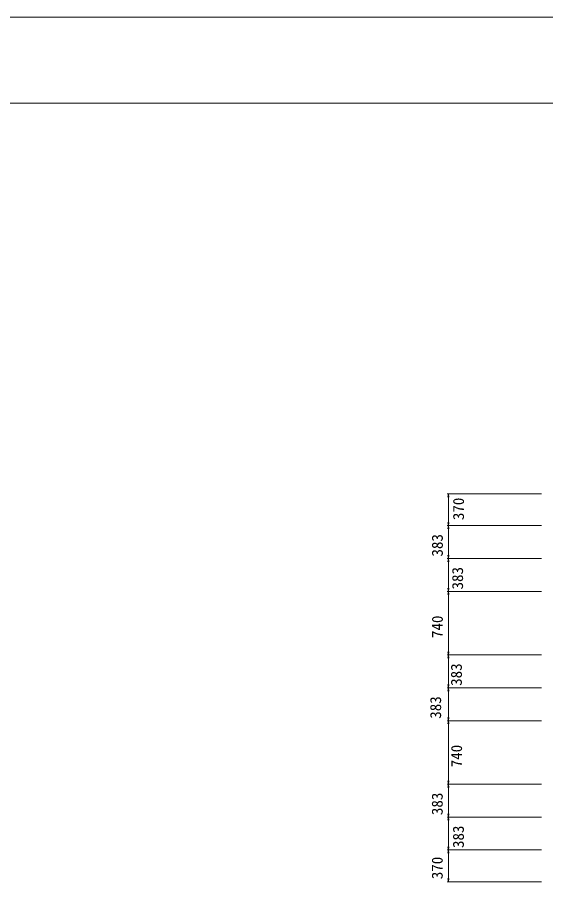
# Model space of a CAD drawing. Units: millimetres on the paper. Extents: x -11 to 830, y 0 to 594.
# Drawn here: x 411.7 to 535, y 392.2 to 593.7 of the extents above; entities that cross this region are included whole.
import ezdxf
from ezdxf.enums import TextEntityAlignment as Align

# ---------------------------------------------------------------- set-up
doc = ezdxf.new("R2010")
doc.units = ezdxf.units.MM
for name, color, linetype, lineweight in [('0_2', 7, 'Continuous', 18), ('D-STR-DIM（寸法）', 7, 'Continuous', 18), ('D-TTL(外枠）', 2, 'Continuous', 18), ('DEFPOINTS_3', 8, 'Continuous', 18)]:
    doc.layers.add(name, color=color, linetype=linetype, lineweight=lineweight)
doc.styles.add('ＭＳ ゴシック', font='')
doc.styles.get('ＭＳ ゴシック').set_extended_font_data('MS Gothic')

msp = doc.modelspace()

# ---------------------------------------------------------------- linework, layer by layer
at = {"layer": '0_2'}
for p, q in [((512.14, 481.838), (512.265, 482.588)), ((512.265, 482.588), (512.39, 481.838)), ((512.265, 475.188), (512.14, 475.938)), ((512.39, 475.938), (512.265, 475.188)), ((512.14, 474.438), (512.265, 475.188)), ((512.265, 475.188), (512.39, 474.438)), ((512.265, 467.52), (512.14, 468.27)), ((512.39, 468.27), (512.265, 467.52)), ((512.14, 466.77), (512.265, 467.52)), ((512.265, 467.52), (512.39, 466.77)), ((512.265, 459.851), (512.14, 460.601)), ((512.14, 459.101), (512.265, 459.851)), ((512.39, 460.601), (512.265, 459.851)), ((512.265, 459.851), (512.39, 459.101)), ((512.265, 445.051), (512.14, 445.801)), ((512.39, 445.801), (512.265, 445.051)), ((512.14, 444.301), (512.265, 445.051)), ((512.265, 445.051), (512.39, 444.301)), ((512.265, 437.382), (512.14, 438.132)), ((512.14, 436.632), (512.265, 437.382)), ((512.39, 438.132), (512.265, 437.382)), ((512.265, 437.382), (512.39, 436.632)), ((512.265, 429.713), (512.14, 430.463)), ((512.14, 428.963), (512.265, 429.713)), ((512.39, 430.463), (512.265, 429.713)), ((512.265, 429.713), (512.39, 428.963)), ((512.265, 414.913), (512.14, 415.663)), ((512.39, 415.663), (512.265, 414.913)), ((512.14, 414.163), (512.265, 414.913)), ((512.265, 414.913), (512.39, 414.163)), ((512.265, 407.244), (512.14, 407.994)), ((512.14, 406.494), (512.265, 407.244)), ((512.39, 407.994), (512.265, 407.244)), ((512.265, 407.244), (512.39, 406.494)), ((512.265, 399.575), (512.14, 400.325)), ((512.14, 398.825), (512.265, 399.575)), ((512.39, 400.325), (512.265, 399.575)), ((512.265, 399.575), (512.39, 398.825)), ((512.265, 392.175), (512.14, 392.925)), ((512.39, 392.925), (512.265, 392.175))]:
    msp.add_line(p, q, dxfattribs=at)
at = {"layer": '0_2', "color": 9}
for p, q in [((512.265, 482.588), (512.265, 482.488)), ((512.265, 475.188), (512.265, 475.288)), ((512.265, 475.188), (512.265, 475.088)), ((512.265, 467.52), (512.265, 467.62)), ((512.265, 467.52), (512.265, 467.42)), ((512.265, 459.851), (512.265, 459.951)), ((512.265, 459.851), (512.265, 459.751)), ((512.265, 445.051), (512.265, 445.151)), ((512.265, 445.051), (512.265, 444.951)), ((512.265, 437.382), (512.265, 437.482)), ((512.265, 437.382), (512.265, 437.282)), ((512.265, 429.713), (512.265, 429.813)), ((512.265, 429.713), (512.265, 429.613)), ((512.265, 414.913), (512.265, 415.013)), ((512.265, 414.913), (512.265, 414.813)), ((512.265, 407.244), (512.265, 407.344)), ((512.265, 407.244), (512.265, 407.144)), ((512.265, 399.575), (512.265, 399.675)), ((512.265, 399.575), (512.265, 399.475)), ((512.265, 392.175), (512.265, 392.275))]:
    msp.add_line(p, q, dxfattribs=at)
at = {"layer": 'D-STR-DIM（寸法）'}
for p, q in [((533.957, 482.588), (512.015, 482.588)), ((512.265, 482.488), (512.265, 475.288)), ((533.957, 475.188), (512.015, 475.188)), ((533.957, 475.188), (512.015, 475.188)), ((512.265, 475.088), (512.265, 467.62)), ((533.957, 467.52), (512.015, 467.52)), ((533.957, 467.52), (512.015, 467.52)), ((512.265, 467.42), (512.265, 459.951)), ((533.957, 459.851), (512.015, 459.851)), ((533.957, 459.851), (512.015, 459.851)), ((512.265, 459.751), (512.265, 445.151)), ((533.957, 445.051), (512.015, 445.051)), ((533.957, 445.051), (512.015, 445.051)), ((512.265, 444.951), (512.265, 437.482)), ((533.957, 437.382), (512.015, 437.382)), ((533.957, 437.382), (512.015, 437.382)), ((512.265, 437.282), (512.265, 429.813)), ((533.957, 429.713), (512.015, 429.713)), ((533.957, 429.713), (512.015, 429.713)), ((512.265, 429.613), (512.265, 415.013)), ((533.957, 414.913), (512.015, 414.913)), ((533.957, 414.913), (512.015, 414.913)), ((512.265, 414.813), (512.265, 407.344)), ((533.957, 407.244), (512.015, 407.244)), ((533.957, 407.244), (512.015, 407.244)), ((512.265, 407.144), (512.265, 399.675)), ((533.957, 399.575), (512.015, 399.575)), ((533.957, 399.575), (512.015, 399.575)), ((512.265, 399.475), (512.265, 392.275)), ((533.957, 392.175), (512.015, 392.175))]:
    msp.add_line(p, q, dxfattribs=at)
at = {"layer": 'D-TTL(外枠）'}
msp.add_line((14.091, 573.7), (809.091, 573.7), dxfattribs=at)
at = {"layer": 'DEFPOINTS_3'}
msp.add_line((-10.909, 593.7), (830.091, 593.7), dxfattribs=at)

# ---------------------------------------------------------------- texts
at = {"layer": 'D-STR-DIM（寸法）', "style": 'ＭＳ ゴシック'}
for s, p in [('370', (516.665, 476.472)), ('383', (511.728, 467.978)), ('383', (516.449, 460.309)), ('740', (511.736, 448.986)), ('383', (516.17, 437.841)), ('383', (511.333, 430.172)), ('740', (516.219, 418.849)), ('383', (511.705, 407.703)), ('383', (516.637, 400.034)), ('370', (511.705, 392.76))]:
    msp.add_text(s, height=2.566, rotation=90, dxfattribs=at).set_placement(p, align=Align.BOTTOM_LEFT)

doc.saveas('drawing.dxf')
